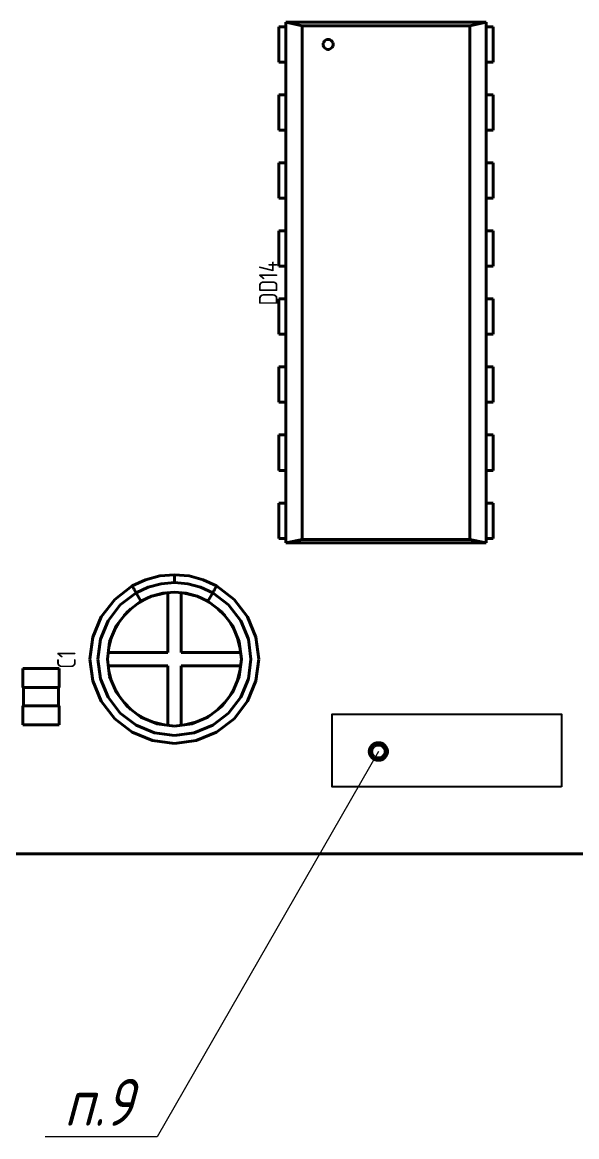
# Model space of a CAD drawing. Extents: x 193 to 1101, y 70 to 664.
# Drawn here: x 569.4 to 610.8, y 336 to 419.2 of the extents above; entities that cross this region are included whole.
import ezdxf

# ---------------------------------------------------------------- set-up
doc = ezdxf.new("R2010")
doc.units = 0
doc.header["$MEASUREMENT"] = 0
doc.layers.get('0').update_dxf_attribs({"linetype": 'CONTINUOUS'})
doc.layers.add('Основная', color=7, linetype='CONTINUOUS', lineweight=40)
doc.layers.add('тонкая', color=7, linetype='CONTINUOUS', lineweight=20)
doc.styles.add('GOST type A0', font='', dxfattribs={"oblique": 15, "height": 3.5})
doc.styles.get('GOST type A0').set_extended_font_data('GOST type A')

msp = doc.modelspace()

# ---------------------------------------------------------------- linework, layer by layer
msp.add_lwpolyline([(609.621, 362.152), (592.51, 362.152), (592.51, 367.596), (609.621, 367.596)], close=True)
at = {"layer": 'Основная'}
for p, q in [((589.048, 418.912), (588.538, 418.912)), ((588.538, 418.912), (588.538, 416.272)), ((588.538, 418.912), (589.048, 418.912)), ((588.538, 416.272), (588.538, 418.912)), ((589.048, 418.912), (588.538, 418.912)), ((588.538, 418.912), (588.538, 416.272)), ((588.538, 418.912), (589.048, 418.912)), ((588.538, 416.272), (588.538, 418.912)), ((604.01, 419.244), (589.048, 419.244)), ((589.048, 419.244), (589.048, 418.912)), ((589.048, 380.38), (589.048, 419.244)), ((589.048, 419.244), (590.268, 418.988)), ((589.048, 419.244), (604.01, 419.244)), ((604.01, 419.244), (589.048, 419.244)), ((589.048, 419.244), (589.048, 418.912)), ((589.048, 380.38), (589.048, 419.244)), ((589.048, 419.244), (590.268, 418.988)), ((589.048, 419.244), (604.01, 419.244)), ((590.268, 380.636), (590.268, 418.988)), ((590.268, 418.988), (602.79, 418.988)), ((590.268, 380.636), (590.268, 418.988)), ((590.268, 418.988), (602.79, 418.988)), ((602.79, 418.988), (604.01, 419.244)), ((602.79, 418.988), (604.01, 419.244)), ((602.79, 380.636), (602.79, 418.988)), ((602.79, 380.636), (602.79, 418.988)), ((604.01, 418.912), (604.01, 419.244)), ((604.01, 380.38), (604.01, 419.244)), ((604.01, 418.912), (604.01, 419.244)), ((604.01, 380.38), (604.01, 419.244)), ((604.52, 418.912), (604.01, 418.912)), ((604.01, 418.912), (604.52, 418.912)), ((604.52, 418.912), (604.01, 418.912)), ((604.01, 418.912), (604.52, 418.912)), ((604.52, 416.272), (604.52, 418.912)), ((604.52, 418.912), (604.52, 416.272)), ((604.52, 416.272), (604.52, 418.912)), ((604.52, 418.912), (604.52, 416.272)), ((591.846, 417.686), (591.88, 417.772)), ((591.846, 417.686), (591.88, 417.772)), ((591.88, 417.772), (591.936, 417.848)), ((591.88, 417.772), (591.936, 417.848)), ((591.936, 417.848), (592.008, 417.908)), ((591.936, 417.848), (592.008, 417.908)), ((592.008, 417.908), (592.092, 417.948)), ((592.008, 417.908), (592.092, 417.948)), ((592.092, 417.948), (592.184, 417.966)), ((592.092, 417.948), (592.184, 417.966)), ((592.184, 417.966), (592.278, 417.96)), ((592.184, 417.966), (592.278, 417.96)), ((592.278, 417.96), (592.368, 417.93)), ((592.278, 417.96), (592.368, 417.93)), ((592.368, 417.93), (592.446, 417.88)), ((592.368, 417.93), (592.446, 417.88)), ((592.446, 417.88), (592.51, 417.812)), ((592.446, 417.88), (592.51, 417.812)), ((592.51, 417.812), (592.556, 417.73)), ((592.51, 417.812), (592.556, 417.73)), ((592.556, 417.73), (592.58, 417.64)), ((592.556, 417.73), (592.58, 417.64)), ((591.834, 417.592), (591.846, 417.686)), ((591.834, 417.592), (591.846, 417.686)), ((591.834, 417.592), (591.846, 417.5)), ((591.834, 417.592), (591.846, 417.5)), ((591.846, 417.5), (591.88, 417.412)), ((591.846, 417.5), (591.88, 417.412)), ((591.88, 417.412), (591.936, 417.336)), ((591.88, 417.412), (591.936, 417.336)), ((591.936, 417.336), (592.008, 417.276)), ((591.936, 417.336), (592.008, 417.276)), ((592.008, 417.276), (592.092, 417.236)), ((592.008, 417.276), (592.092, 417.236)), ((592.092, 417.236), (592.184, 417.218)), ((592.092, 417.236), (592.184, 417.218)), ((592.184, 417.218), (592.278, 417.224)), ((592.184, 417.218), (592.278, 417.224)), ((592.278, 417.224), (592.368, 417.254)), ((592.278, 417.224), (592.368, 417.254)), ((592.368, 417.254), (592.446, 417.304)), ((592.368, 417.254), (592.446, 417.304)), ((592.446, 417.304), (592.51, 417.372)), ((592.446, 417.304), (592.51, 417.372)), ((592.51, 417.372), (592.556, 417.454)), ((592.51, 417.372), (592.556, 417.454)), ((592.556, 417.454), (592.58, 417.546)), ((592.556, 417.454), (592.58, 417.546)), ((592.58, 417.64), (592.58, 417.546)), ((592.58, 417.64), (592.58, 417.546)), ((588.538, 416.272), (589.048, 416.272)), ((588.538, 416.272), (589.048, 416.272)), ((588.538, 416.272), (589.048, 416.272)), ((588.538, 416.272), (589.048, 416.272)), ((589.048, 416.272), (589.048, 413.832)), ((589.048, 416.272), (589.048, 413.832)), ((604.01, 413.832), (604.01, 416.272)), ((604.01, 416.272), (604.52, 416.272)), ((604.01, 416.272), (604.52, 416.272)), ((604.01, 413.832), (604.01, 416.272)), ((604.01, 416.272), (604.52, 416.272)), ((604.01, 416.272), (604.52, 416.272)), ((589.048, 413.832), (588.538, 413.832)), ((588.538, 413.832), (588.538, 411.192)), ((588.538, 413.832), (589.048, 413.832)), ((588.538, 411.192), (588.538, 413.832)), ((589.048, 413.832), (588.538, 413.832)), ((588.538, 413.832), (588.538, 411.192)), ((588.538, 413.832), (589.048, 413.832)), ((588.538, 411.192), (588.538, 413.832)), ((604.52, 413.832), (604.01, 413.832)), ((604.01, 413.832), (604.52, 413.832)), ((604.52, 413.832), (604.01, 413.832)), ((604.01, 413.832), (604.52, 413.832)), ((604.52, 411.192), (604.52, 413.832)), ((604.52, 413.832), (604.52, 411.192)), ((604.52, 411.192), (604.52, 413.832)), ((604.52, 413.832), (604.52, 411.192)), ((588.538, 411.192), (589.048, 411.192)), ((588.538, 411.192), (589.048, 411.192)), ((588.538, 411.192), (589.048, 411.192)), ((588.538, 411.192), (589.048, 411.192)), ((589.048, 411.192), (589.048, 408.752)), ((589.048, 411.192), (589.048, 408.752)), ((604.01, 408.752), (604.01, 411.192)), ((604.01, 411.192), (604.52, 411.192)), ((604.01, 411.192), (604.52, 411.192)), ((604.01, 408.752), (604.01, 411.192)), ((604.01, 411.192), (604.52, 411.192)), ((604.01, 411.192), (604.52, 411.192)), ((589.048, 408.752), (588.538, 408.752)), ((588.538, 408.752), (588.538, 406.112)), ((588.538, 408.752), (589.048, 408.752)), ((588.538, 406.112), (588.538, 408.752)), ((589.048, 408.752), (588.538, 408.752)), ((588.538, 408.752), (588.538, 406.112)), ((588.538, 408.752), (589.048, 408.752)), ((588.538, 406.112), (588.538, 408.752)), ((604.52, 408.752), (604.01, 408.752)), ((604.01, 408.752), (604.52, 408.752)), ((604.52, 408.752), (604.01, 408.752)), ((604.01, 408.752), (604.52, 408.752)), ((604.52, 406.112), (604.52, 408.752)), ((604.52, 406.112), (604.52, 408.752)), ((604.52, 406.112), (604.52, 408.752)), ((604.52, 406.112), (604.52, 408.752)), ((588.538, 406.112), (589.048, 406.112)), ((588.538, 406.112), (589.048, 406.112)), ((588.538, 406.112), (589.048, 406.112)), ((588.538, 406.112), (589.048, 406.112)), ((589.048, 406.112), (589.048, 403.672)), ((589.048, 406.112), (589.048, 403.672)), ((604.01, 403.672), (604.01, 406.112)), ((604.01, 406.112), (604.52, 406.112)), ((604.01, 406.112), (604.52, 406.112)), ((604.01, 403.672), (604.01, 406.112)), ((604.01, 406.112), (604.52, 406.112)), ((604.01, 406.112), (604.52, 406.112)), ((589.048, 403.672), (588.538, 403.672)), ((588.538, 403.672), (588.538, 401.032)), ((588.538, 403.672), (589.048, 403.672)), ((588.538, 401.032), (588.538, 403.672)), ((589.048, 403.672), (588.538, 403.672)), ((588.538, 403.672), (588.538, 401.032)), ((588.538, 403.672), (589.048, 403.672)), ((588.538, 401.032), (588.538, 403.672)), ((604.52, 403.672), (604.01, 403.672)), ((604.01, 403.672), (604.52, 403.672)), ((604.52, 403.672), (604.01, 403.672)), ((604.01, 403.672), (604.52, 403.672)), ((604.52, 401.032), (604.52, 403.672)), ((604.52, 403.672), (604.52, 401.032)), ((604.52, 401.032), (604.52, 403.672)), ((604.52, 403.672), (604.52, 401.032)), ((588.538, 401.032), (589.048, 401.032)), ((588.538, 401.032), (589.048, 401.032)), ((588.538, 401.032), (589.048, 401.032)), ((588.538, 401.032), (589.048, 401.032)), ((589.048, 401.032), (589.048, 398.592)), ((589.048, 401.032), (589.048, 398.592)), ((604.01, 398.592), (604.01, 401.032)), ((604.01, 401.032), (604.52, 401.032)), ((604.01, 401.032), (604.52, 401.032)), ((604.01, 398.592), (604.01, 401.032)), ((604.01, 401.032), (604.52, 401.032)), ((604.01, 401.032), (604.52, 401.032)), ((589.048, 398.592), (588.538, 398.592)), ((588.538, 398.592), (588.538, 395.952)), ((588.538, 398.592), (589.048, 398.592)), ((588.538, 395.952), (588.538, 398.592)), ((589.048, 398.592), (588.538, 398.592)), ((588.538, 398.592), (588.538, 395.952)), ((588.538, 398.592), (589.048, 398.592)), ((588.538, 395.952), (588.538, 398.592)), ((604.52, 398.592), (604.01, 398.592)), ((604.01, 398.592), (604.52, 398.592)), ((604.52, 398.592), (604.01, 398.592)), ((604.01, 398.592), (604.52, 398.592)), ((604.52, 395.952), (604.52, 398.592)), ((604.52, 398.592), (604.52, 395.952)), ((604.52, 395.952), (604.52, 398.592)), ((604.52, 398.592), (604.52, 395.952)), ((588.538, 395.952), (589.048, 395.952)), ((588.538, 395.952), (589.048, 395.952)), ((588.538, 395.952), (589.048, 395.952)), ((588.538, 395.952), (589.048, 395.952)), ((589.048, 395.952), (589.048, 393.512)), ((589.048, 395.952), (589.048, 393.512)), ((604.01, 393.512), (604.01, 395.952)), ((604.01, 395.952), (604.52, 395.952)), ((604.01, 395.952), (604.52, 395.952)), ((604.01, 393.512), (604.01, 395.952)), ((604.01, 395.952), (604.52, 395.952)), ((604.01, 395.952), (604.52, 395.952)), ((589.048, 393.512), (588.538, 393.512)), ((588.538, 393.512), (588.538, 390.872)), ((588.538, 393.512), (589.048, 393.512)), ((588.538, 390.872), (588.538, 393.512)), ((589.048, 393.512), (588.538, 393.512)), ((588.538, 393.512), (588.538, 390.872)), ((588.538, 393.512), (589.048, 393.512)), ((588.538, 390.872), (588.538, 393.512)), ((604.52, 393.512), (604.01, 393.512)), ((604.01, 393.512), (604.52, 393.512)), ((604.52, 393.512), (604.01, 393.512)), ((604.01, 393.512), (604.52, 393.512)), ((604.52, 390.872), (604.52, 393.512)), ((604.52, 390.872), (604.52, 393.512)), ((604.52, 390.872), (604.52, 393.512)), ((604.52, 390.872), (604.52, 393.512)), ((588.538, 390.872), (589.048, 390.872)), ((588.538, 390.872), (589.048, 390.872)), ((588.538, 390.872), (589.048, 390.872)), ((588.538, 390.872), (589.048, 390.872)), ((589.048, 390.872), (589.048, 388.432)), ((589.048, 390.872), (589.048, 388.432)), ((604.01, 388.432), (604.01, 390.872)), ((604.01, 390.872), (604.52, 390.872)), ((604.01, 390.872), (604.52, 390.872)), ((604.01, 388.432), (604.01, 390.872)), ((604.01, 390.872), (604.52, 390.872)), ((604.01, 390.872), (604.52, 390.872)), ((589.048, 388.432), (588.538, 388.432)), ((588.538, 388.432), (588.538, 385.792)), ((588.538, 388.432), (589.048, 388.432)), ((588.538, 385.792), (588.538, 388.432)), ((589.048, 388.432), (588.538, 388.432)), ((588.538, 388.432), (588.538, 385.792)), ((588.538, 388.432), (589.048, 388.432)), ((588.538, 385.792), (588.538, 388.432)), ((604.52, 388.432), (604.01, 388.432)), ((604.01, 388.432), (604.52, 388.432)), ((604.52, 388.432), (604.01, 388.432)), ((604.01, 388.432), (604.52, 388.432)), ((604.52, 385.792), (604.52, 388.432)), ((604.52, 388.432), (604.52, 385.792)), ((604.52, 385.792), (604.52, 388.432)), ((604.52, 388.432), (604.52, 385.792)), ((588.538, 385.792), (589.048, 385.792)), ((588.538, 385.792), (589.048, 385.792)), ((588.538, 385.792), (589.048, 385.792)), ((588.538, 385.792), (589.048, 385.792)), ((589.048, 385.792), (589.048, 383.352)), ((589.048, 385.792), (589.048, 383.352)), ((604.01, 383.352), (604.01, 385.792)), ((604.01, 385.792), (604.52, 385.792)), ((604.01, 385.792), (604.52, 385.792)), ((604.01, 383.352), (604.01, 385.792)), ((604.01, 385.792), (604.52, 385.792)), ((604.01, 385.792), (604.52, 385.792)), ((589.048, 383.352), (588.538, 383.352)), ((588.538, 383.352), (588.538, 380.712)), ((588.538, 383.352), (589.048, 383.352)), ((588.538, 380.712), (588.538, 383.352)), ((589.048, 383.352), (588.538, 383.352)), ((588.538, 383.352), (588.538, 380.712)), ((588.538, 383.352), (589.048, 383.352)), ((588.538, 380.712), (588.538, 383.352)), ((604.52, 383.352), (604.01, 383.352)), ((604.01, 383.352), (604.52, 383.352)), ((604.52, 383.352), (604.01, 383.352)), ((604.01, 383.352), (604.52, 383.352)), ((604.52, 380.712), (604.52, 383.352)), ((604.52, 383.352), (604.52, 380.712)), ((604.52, 380.712), (604.52, 383.352)), ((604.52, 383.352), (604.52, 380.712)), ((588.538, 380.712), (589.048, 380.712)), ((588.538, 380.712), (589.048, 380.712)), ((588.538, 380.712), (589.048, 380.712)), ((588.538, 380.712), (589.048, 380.712)), ((589.048, 380.712), (589.048, 380.38)), ((589.048, 380.712), (589.048, 380.38)), ((589.048, 380.38), (590.268, 380.636)), ((589.048, 380.38), (590.268, 380.636)), ((589.048, 380.38), (604.01, 380.38)), ((589.048, 380.38), (604.01, 380.38)), ((589.048, 380.38), (604.01, 380.38)), ((589.048, 380.38), (604.01, 380.38)), ((590.268, 380.636), (602.79, 380.636)), ((590.268, 380.636), (602.79, 380.636)), ((602.79, 380.636), (604.01, 380.38)), ((602.79, 380.636), (604.01, 380.38)), ((604.01, 380.712), (604.52, 380.712)), ((604.01, 380.38), (604.01, 380.712)), ((604.01, 380.712), (604.52, 380.712)), ((604.01, 380.712), (604.52, 380.712)), ((604.01, 380.38), (604.01, 380.712)), ((604.01, 380.712), (604.52, 380.712)), ((579.648, 377.906), (578.588, 377.622)), ((578.588, 377.622), (579.648, 377.906)), ((579.648, 377.906), (578.588, 377.622)), ((578.588, 377.622), (579.648, 377.906)), ((580.742, 378.002), (579.648, 377.906)), ((579.648, 377.906), (580.742, 378.002)), ((580.742, 378.002), (579.648, 377.906)), ((579.648, 377.906), (580.742, 378.002)), ((581.836, 377.906), (580.742, 378.002)), ((581.836, 377.906), (580.742, 378.002)), ((580.742, 377.982), (580.742, 378.002)), ((581.836, 377.906), (580.742, 378.002)), ((581.836, 377.906), (580.742, 378.002)), ((580.742, 377.982), (580.742, 378.002)), ((580.742, 377.924), (580.742, 377.982)), ((580.742, 377.924), (580.742, 377.982)), ((580.742, 377.83), (580.742, 377.924)), ((580.742, 377.83), (580.742, 377.924)), ((580.742, 377.708), (580.742, 377.83)), ((580.742, 377.708), (580.742, 377.83)), ((580.742, 377.708), (580.742, 377.83)), ((580.742, 377.708), (580.742, 377.83)), ((582.896, 377.622), (581.836, 377.906)), ((582.896, 377.622), (581.836, 377.906)), ((582.896, 377.622), (581.836, 377.906)), ((582.896, 377.622), (581.836, 377.906)), ((577.592, 377.158), (576.288, 376.156)), ((576.288, 376.156), (577.592, 377.158)), ((577.592, 377.158), (576.288, 376.156)), ((576.288, 376.156), (577.592, 377.158)), ((578.588, 377.622), (577.592, 377.158)), ((577.592, 377.158), (578.588, 377.622)), ((578.588, 377.622), (577.592, 377.158)), ((577.592, 377.158), (578.588, 377.622)), ((577.602, 377.14), (577.592, 377.158)), ((577.602, 377.14), (577.592, 377.158)), ((577.602, 377.14), (577.592, 377.158)), ((577.602, 377.14), (577.592, 377.158)), ((577.632, 377.09), (577.602, 377.14)), ((577.632, 377.09), (577.602, 377.14)), ((577.632, 377.09), (577.602, 377.14)), ((577.632, 377.09), (577.602, 377.14)), ((577.678, 377.01), (577.632, 377.09)), ((577.678, 377.01), (577.632, 377.09)), ((577.678, 377.01), (577.632, 377.09)), ((577.678, 377.01), (577.632, 377.09)), ((577.738, 376.904), (577.678, 377.01)), ((577.738, 376.904), (577.678, 377.01)), ((577.738, 376.904), (577.678, 377.01)), ((577.738, 376.904), (577.678, 377.01)), ((577.738, 376.904), (577.678, 377.01)), ((577.738, 376.904), (577.678, 377.01)), ((577.738, 376.904), (577.678, 377.01)), ((577.738, 376.904), (577.678, 377.01)), ((577.886, 376.65), (578.788, 377.07)), ((577.886, 376.65), (578.788, 377.07)), ((578.788, 377.07), (579.75, 377.328)), ((578.788, 377.07), (579.75, 377.328)), ((579.75, 377.328), (580.742, 377.416)), ((579.75, 377.328), (580.742, 377.416)), ((580.742, 377.568), (580.742, 377.708)), ((580.742, 377.568), (580.742, 377.708)), ((580.742, 377.416), (580.742, 377.568)), ((580.742, 377.416), (580.742, 377.568)), ((581.734, 377.328), (580.742, 377.416)), ((581.734, 377.328), (580.742, 377.416)), ((582.696, 377.07), (581.734, 377.328)), ((582.696, 377.07), (581.734, 377.328)), ((583.598, 376.65), (582.696, 377.07)), ((583.598, 376.65), (582.696, 377.07)), ((583.892, 377.158), (582.896, 377.622)), ((583.892, 377.158), (582.896, 377.622)), ((583.892, 377.158), (582.896, 377.622)), ((583.892, 377.158), (582.896, 377.622)), ((583.746, 376.904), (583.806, 377.01)), ((583.746, 376.904), (583.806, 377.01)), ((583.746, 376.904), (583.806, 377.01)), ((583.746, 376.904), (583.806, 377.01)), ((583.746, 376.904), (583.806, 377.01)), ((583.746, 376.904), (583.806, 377.01)), ((583.746, 376.904), (583.806, 377.01)), ((583.746, 376.904), (583.806, 377.01)), ((583.806, 377.01), (583.852, 377.09)), ((583.806, 377.01), (583.852, 377.09)), ((583.806, 377.01), (583.852, 377.09)), ((583.806, 377.01), (583.852, 377.09)), ((583.852, 377.09), (583.882, 377.14)), ((583.852, 377.09), (583.882, 377.14)), ((583.852, 377.09), (583.882, 377.14)), ((583.852, 377.09), (583.882, 377.14)), ((583.882, 377.14), (583.892, 377.158)), ((583.882, 377.14), (583.892, 377.158)), ((583.882, 377.14), (583.892, 377.158)), ((583.882, 377.14), (583.892, 377.158)), ((585.196, 376.156), (583.892, 377.158)), ((585.196, 376.156), (583.892, 377.158)), ((585.196, 376.156), (583.892, 377.158)), ((585.196, 376.156), (583.892, 377.158)), ((576.288, 376.156), (575.286, 374.852)), ((575.286, 374.852), (576.288, 376.156)), ((576.288, 376.156), (575.286, 374.852)), ((575.286, 374.852), (576.288, 376.156)), ((576.702, 375.742), (577.886, 376.65)), ((576.702, 375.742), (577.886, 376.65)), ((577.81, 376.782), (577.738, 376.904)), ((577.81, 376.782), (577.738, 376.904)), ((577.81, 376.782), (577.738, 376.904)), ((577.81, 376.782), (577.738, 376.904)), ((577.886, 376.65), (577.81, 376.782)), ((577.886, 376.65), (577.81, 376.782)), ((577.886, 376.65), (577.81, 376.782)), ((577.886, 376.65), (577.81, 376.782)), ((578.242, 376.032), (577.886, 376.65)), ((578.242, 376.032), (577.886, 376.65)), ((578.242, 376.032), (577.886, 376.65)), ((578.242, 376.032), (577.886, 376.65)), ((577.984, 375.834), (578.804, 376.294)), ((577.984, 375.834), (578.804, 376.294)), ((578.242, 376.032), (579.032, 376.4)), ((578.242, 376.032), (579.032, 376.4)), ((578.96, 376.368), (580.12, 376.648)), ((578.96, 376.368), (580.12, 376.648)), ((579.032, 376.4), (579.874, 376.626)), ((579.032, 376.4), (579.874, 376.626)), ((579.874, 376.626), (580.742, 376.702)), ((579.874, 376.626), (580.742, 376.702)), ((580.242, 372.202), (580.242, 376.658)), ((580.242, 372.202), (580.242, 376.658)), ((581.61, 376.626), (580.742, 376.702)), ((581.61, 376.626), (580.742, 376.702)), ((581.242, 372.202), (581.242, 376.658)), ((581.242, 372.202), (581.242, 376.658)), ((582.524, 376.368), (581.362, 376.648)), ((582.524, 376.368), (581.362, 376.648)), ((582.452, 376.4), (581.61, 376.626)), ((582.452, 376.4), (581.61, 376.626)), ((583.242, 376.032), (582.452, 376.4)), ((583.242, 376.032), (582.452, 376.4)), ((583.5, 375.834), (582.68, 376.294)), ((583.5, 375.834), (582.68, 376.294)), ((583.242, 376.032), (583.598, 376.65)), ((583.242, 376.032), (583.598, 376.65)), ((583.242, 376.032), (583.598, 376.65)), ((583.242, 376.032), (583.598, 376.65)), ((583.598, 376.65), (583.674, 376.782)), ((583.598, 376.65), (583.674, 376.782)), ((583.598, 376.65), (583.674, 376.782)), ((583.598, 376.65), (583.674, 376.782)), ((584.782, 375.742), (583.598, 376.65)), ((584.782, 375.742), (583.598, 376.65)), ((583.674, 376.782), (583.746, 376.904)), ((583.674, 376.782), (583.746, 376.904)), ((583.674, 376.782), (583.746, 376.904)), ((583.674, 376.782), (583.746, 376.904)), ((586.198, 374.852), (585.196, 376.156)), ((586.198, 374.852), (585.196, 376.156)), ((586.198, 374.852), (585.196, 376.156)), ((586.198, 374.852), (585.196, 376.156)), ((575.794, 374.558), (576.702, 375.742)), ((575.794, 374.558), (576.702, 375.742)), ((576.988, 374.952), (577.492, 375.456)), ((576.988, 374.952), (577.492, 375.456)), ((577.206, 375.238), (578.242, 376.032)), ((577.206, 375.238), (578.242, 376.032)), ((578.266, 375.992), (578.242, 376.032)), ((578.266, 375.992), (578.242, 376.032)), ((578.266, 375.992), (578.242, 376.032)), ((578.266, 375.992), (578.242, 376.032)), ((583.218, 375.992), (583.242, 376.032)), ((583.218, 375.992), (583.242, 376.032)), ((583.218, 375.992), (583.242, 376.032)), ((583.218, 375.992), (583.242, 376.032)), ((584.278, 375.238), (583.242, 376.032)), ((584.278, 375.238), (583.242, 376.032)), ((584.496, 374.952), (583.992, 375.456)), ((584.496, 374.952), (583.992, 375.456)), ((585.69, 374.558), (584.782, 375.742)), ((585.69, 374.558), (584.782, 375.742)), ((575.286, 374.852), (574.656, 373.332)), ((574.656, 373.332), (575.286, 374.852)), ((575.286, 374.852), (574.656, 373.332)), ((574.656, 373.332), (575.286, 374.852)), ((575.224, 373.18), (575.794, 374.558)), ((575.224, 373.18), (575.794, 374.558)), ((576.262, 373.84), (576.61, 374.46)), ((576.262, 373.84), (576.61, 374.46)), ((576.412, 374.202), (577.206, 375.238)), ((576.412, 374.202), (577.206, 375.238)), ((585.072, 374.202), (584.278, 375.238)), ((585.072, 374.202), (584.278, 375.238)), ((585.222, 373.84), (584.874, 374.46)), ((585.222, 373.84), (584.874, 374.46)), ((586.26, 373.18), (585.69, 374.558)), ((586.26, 373.18), (585.69, 374.558)), ((586.828, 373.332), (586.198, 374.852)), ((586.828, 373.332), (586.198, 374.852)), ((586.828, 373.332), (586.198, 374.852)), ((586.828, 373.332), (586.198, 374.852)), ((575.912, 372.996), (576.412, 374.202)), ((575.912, 372.996), (576.412, 374.202)), ((585.572, 372.996), (585.072, 374.202)), ((585.572, 372.996), (585.072, 374.202)), ((574.656, 373.332), (574.442, 371.702)), ((574.442, 371.702), (574.656, 373.332)), ((574.656, 373.332), (574.442, 371.702)), ((574.442, 371.702), (574.656, 373.332)), ((575.028, 371.702), (575.224, 373.18)), ((575.028, 371.702), (575.224, 373.18)), ((575.742, 371.702), (575.912, 372.996)), ((575.742, 371.702), (575.912, 372.996)), ((575.856, 372.572), (576.024, 373.266)), ((575.856, 372.572), (576.024, 373.266)), ((585.628, 372.572), (585.46, 373.266)), ((585.628, 372.572), (585.46, 373.266)), ((585.742, 371.702), (585.572, 372.996)), ((585.742, 371.702), (585.572, 372.996)), ((586.456, 371.702), (586.26, 373.18)), ((586.456, 371.702), (586.26, 373.18)), ((587.042, 371.702), (586.828, 373.332)), ((587.042, 371.702), (586.828, 373.332)), ((587.042, 371.702), (586.828, 373.332)), ((587.042, 371.702), (586.828, 373.332)), ((580.242, 372.202), (575.808, 372.202)), ((580.242, 372.202), (575.808, 372.202)), ((581.242, 372.202), (585.676, 372.202)), ((581.242, 372.202), (585.676, 372.202)), ((574.442, 371.702), (574.656, 370.072)), ((574.656, 370.072), (574.442, 371.702)), ((574.442, 371.702), (574.656, 370.072)), ((574.656, 370.072), (574.442, 371.702)), ((575.224, 370.224), (575.028, 371.702)), ((575.224, 370.224), (575.028, 371.702)), ((575.912, 370.408), (575.742, 371.702)), ((575.912, 370.408), (575.742, 371.702)), ((575.744, 371.682), (575.744, 371.724)), ((575.744, 371.682), (575.744, 371.724)), ((580.242, 371.202), (575.808, 371.202)), ((580.242, 371.202), (575.808, 371.202)), ((580.242, 366.768), (580.242, 371.202)), ((580.242, 366.768), (580.242, 371.202)), ((581.242, 366.768), (581.242, 371.202)), ((581.242, 371.202), (585.676, 371.202)), ((581.242, 366.768), (581.242, 371.202)), ((581.242, 371.202), (585.676, 371.202)), ((585.572, 370.408), (585.742, 371.702)), ((585.572, 370.408), (585.742, 371.702)), ((585.74, 371.682), (585.74, 371.724)), ((585.74, 371.682), (585.74, 371.724)), ((586.26, 370.224), (586.456, 371.702)), ((586.26, 370.224), (586.456, 371.702)), ((586.828, 370.072), (587.042, 371.702)), ((586.828, 370.072), (587.042, 371.702)), ((586.828, 370.072), (587.042, 371.702)), ((586.828, 370.072), (587.042, 371.702)), ((572.138, 371.007), (569.446, 371.007)), ((569.446, 371.007), (569.446, 369.585)), ((569.446, 369.585), (569.446, 371.007)), ((572.138, 371.007), (569.446, 371.007)), ((572.138, 371.007), (569.446, 371.007)), ((569.446, 371.007), (569.446, 369.585)), ((569.446, 369.585), (569.446, 371.007)), ((572.138, 371.007), (569.446, 371.007)), ((572.138, 369.585), (572.138, 371.007)), ((572.138, 369.585), (572.138, 371.007)), ((572.138, 369.585), (572.138, 371.007)), ((572.138, 369.585), (572.138, 371.007)), ((576.024, 370.138), (575.856, 370.832)), ((576.024, 370.138), (575.856, 370.832)), ((576.412, 369.202), (575.912, 370.408)), ((576.412, 369.202), (575.912, 370.408)), ((585.072, 369.202), (585.572, 370.408)), ((585.072, 369.202), (585.572, 370.408)), ((585.46, 370.138), (585.628, 370.832)), ((585.46, 370.138), (585.628, 370.832)), ((569.446, 369.585), (569.484, 369.585)), ((572.138, 369.585), (569.446, 369.585)), ((569.446, 369.585), (569.484, 369.585)), ((572.138, 369.585), (569.446, 369.585)), ((569.484, 369.585), (569.484, 368.213)), ((569.484, 368.213), (569.484, 369.585)), ((569.484, 369.585), (569.484, 368.213)), ((569.484, 368.213), (569.484, 369.585)), ((572.1, 368.213), (572.1, 369.585)), ((572.1, 369.585), (572.138, 369.585)), ((572.1, 368.213), (572.1, 369.585)), ((572.1, 368.213), (572.1, 369.585)), ((572.1, 369.585), (572.138, 369.585)), ((572.1, 368.213), (572.1, 369.585)), ((574.656, 370.072), (575.286, 368.552)), ((575.286, 368.552), (574.656, 370.072)), ((574.656, 370.072), (575.286, 368.552)), ((575.286, 368.552), (574.656, 370.072)), ((575.794, 368.846), (575.224, 370.224)), ((575.794, 368.846), (575.224, 370.224)), ((576.61, 368.944), (576.262, 369.566)), ((576.61, 368.944), (576.262, 369.566)), ((584.874, 368.944), (585.222, 369.566)), ((584.874, 368.944), (585.222, 369.566)), ((585.69, 368.846), (586.26, 370.224)), ((585.69, 368.846), (586.26, 370.224)), ((586.198, 368.552), (586.828, 370.072)), ((586.198, 368.552), (586.828, 370.072)), ((586.198, 368.552), (586.828, 370.072)), ((586.198, 368.552), (586.828, 370.072)), ((576.702, 367.662), (575.794, 368.846)), ((576.702, 367.662), (575.794, 368.846)), ((577.206, 368.166), (576.412, 369.202)), ((577.206, 368.166), (576.412, 369.202)), ((584.278, 368.166), (585.072, 369.202)), ((584.278, 368.166), (585.072, 369.202)), ((584.782, 367.662), (585.69, 368.846)), ((584.782, 367.662), (585.69, 368.846)), ((569.484, 368.213), (569.446, 368.213)), ((569.446, 368.213), (569.446, 366.791)), ((569.446, 366.791), (569.446, 368.213)), ((572.138, 368.213), (569.446, 368.213)), ((569.484, 368.213), (569.446, 368.213)), ((569.446, 368.213), (569.446, 366.791)), ((569.446, 366.791), (569.446, 368.213)), ((572.138, 368.213), (569.446, 368.213)), ((572.138, 368.213), (572.1, 368.213)), ((572.138, 368.213), (572.1, 368.213)), ((572.138, 366.791), (572.138, 368.213)), ((572.138, 366.791), (572.138, 368.213)), ((572.138, 366.791), (572.138, 368.213)), ((572.138, 366.791), (572.138, 368.213)), ((575.286, 368.552), (576.288, 367.248)), ((576.288, 367.248), (575.286, 368.552)), ((575.286, 368.552), (576.288, 367.248)), ((576.288, 367.248), (575.286, 368.552)), ((577.492, 367.948), (576.988, 368.452)), ((577.492, 367.948), (576.988, 368.452)), ((578.242, 367.372), (577.206, 368.166)), ((578.242, 367.372), (577.206, 368.166)), ((583.242, 367.372), (584.278, 368.166)), ((583.242, 367.372), (584.278, 368.166)), ((583.992, 367.948), (584.496, 368.452)), ((583.992, 367.948), (584.496, 368.452)), ((585.196, 367.248), (586.198, 368.552)), ((585.196, 367.248), (586.198, 368.552)), ((585.196, 367.248), (586.198, 368.552)), ((585.196, 367.248), (586.198, 368.552)), ((576.288, 367.248), (577.592, 366.246)), ((577.592, 366.246), (576.288, 367.248)), ((576.288, 367.248), (577.592, 366.246)), ((577.592, 366.246), (576.288, 367.248)), ((577.886, 366.754), (576.702, 367.662)), ((577.886, 366.754), (576.702, 367.662)), ((578.604, 367.222), (577.984, 367.57)), ((578.604, 367.222), (577.984, 367.57)), ((579.448, 366.872), (578.242, 367.372)), ((579.448, 366.872), (578.242, 367.372)), ((579.872, 366.816), (579.178, 366.984)), ((579.872, 366.816), (579.178, 366.984)), ((581.612, 366.816), (582.306, 366.984)), ((581.612, 366.816), (582.306, 366.984)), ((582.036, 366.872), (583.242, 367.372)), ((582.036, 366.872), (583.242, 367.372)), ((582.878, 367.222), (583.5, 367.57)), ((582.878, 367.222), (583.5, 367.57)), ((583.598, 366.754), (584.782, 367.662)), ((583.598, 366.754), (584.782, 367.662)), ((583.892, 366.246), (585.196, 367.248)), ((583.892, 366.246), (585.196, 367.248)), ((583.892, 366.246), (585.196, 367.248)), ((583.892, 366.246), (585.196, 367.248)), ((569.446, 366.791), (572.138, 366.791)), ((572.138, 366.791), (569.446, 366.791)), ((569.446, 366.791), (572.138, 366.791)), ((572.138, 366.791), (569.446, 366.791)), ((577.592, 366.246), (579.112, 365.616)), ((579.112, 365.616), (577.592, 366.246)), ((577.592, 366.246), (579.112, 365.616)), ((579.112, 365.616), (577.592, 366.246)), ((579.264, 366.184), (577.886, 366.754)), ((579.264, 366.184), (577.886, 366.754)), ((580.742, 365.988), (579.264, 366.184)), ((580.742, 365.988), (579.264, 366.184)), ((580.742, 366.702), (579.448, 366.872)), ((580.742, 366.702), (579.448, 366.872)), ((580.742, 366.702), (582.036, 366.872)), ((580.742, 366.702), (582.036, 366.872)), ((580.742, 365.988), (582.22, 366.184)), ((580.742, 365.988), (582.22, 366.184)), ((582.22, 366.184), (583.598, 366.754)), ((582.22, 366.184), (583.598, 366.754)), ((582.372, 365.616), (583.892, 366.246)), ((582.372, 365.616), (583.892, 366.246)), ((582.372, 365.616), (583.892, 366.246)), ((582.372, 365.616), (583.892, 366.246)), ((579.112, 365.616), (580.742, 365.402)), ((580.742, 365.402), (579.112, 365.616)), ((579.112, 365.616), (580.742, 365.402)), ((580.742, 365.402), (579.112, 365.616)), ((580.742, 365.402), (582.372, 365.616)), ((580.742, 365.402), (582.372, 365.616)), ((580.742, 365.402), (582.372, 365.616)), ((580.742, 365.402), (582.372, 365.616)), ((306.792, 357.152), (626.792, 357.152))]:
    msp.add_line(p, q, dxfattribs=at)
at = {"layer": 'Основная', "lineweight": 106}
msp.add_circle((595.964, 364.8), 0.584, dxfattribs=at)
at = {"layer": 'тонкая'}
for p, q in [((595.964, 364.8), (579.459, 336.04)), ((579.459, 336.04), (571.106, 336.04))]:
    msp.add_line(p, q, dxfattribs=at)

# ---------------------------------------------------------------- texts
at = {"style": 'GOST type A0'}
for s, p in [('DD14', (588.434, 398.108)), ('C1', (573.376, 370.979))]:
    msp.add_text(s, height=1.3796, rotation=90, dxfattribs=at).set_placement(p)
at = {"layer": 'тонкая', "insert": (572.517, 340.36), "char_height": 3.5, "attachment_point": 1, "style": 'GOST type A0'}
msp.add_mtext_dynamic_manual_height_columns('п.9', width=7.63752, gutter_width=17.5, heights=[0], dxfattribs=at)

doc.saveas('drawing.dxf')
